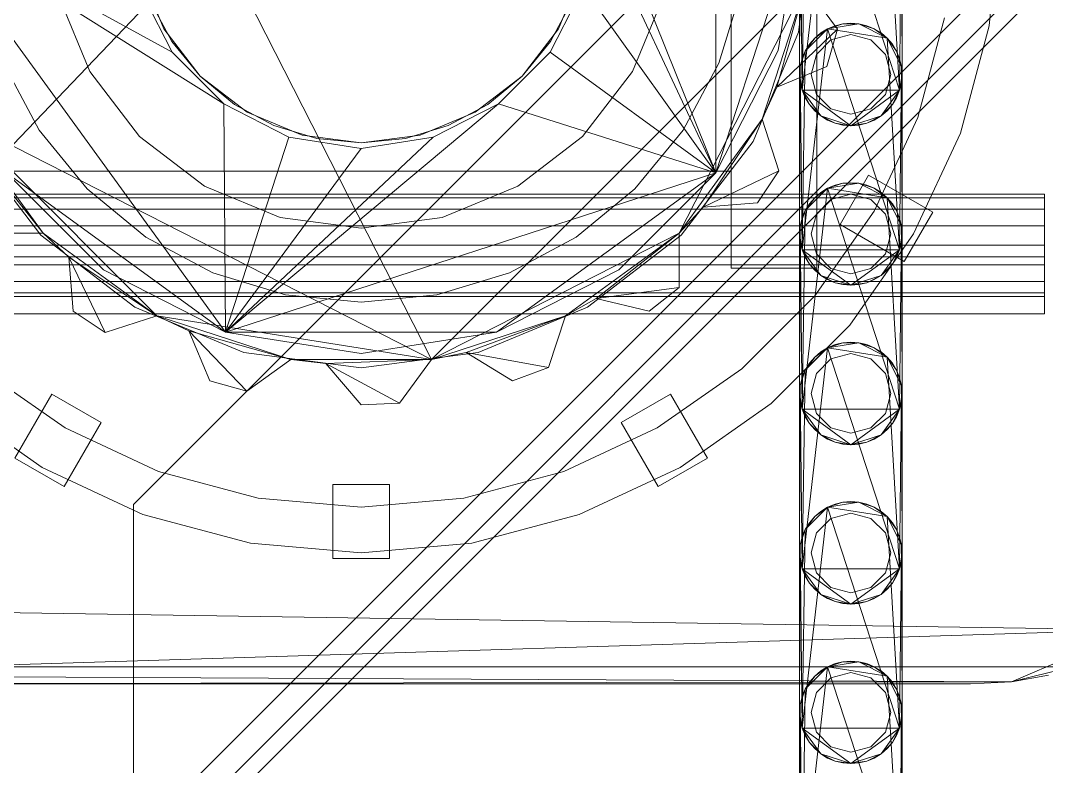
# Model space of a CAD drawing. Header units: millimetres. Extents: x -1970 to 59977, y -50268 to 6837.
# Drawn here: x 58329.4 to 58509.6, y 2617 to 2748 of the extents above; entities that cross this region are included whole.
import ezdxf

# ---------------------------------------------------------------- set-up
doc = ezdxf.new("R2010")
doc.units = ezdxf.units.MM
doc.layers.add('lateral_secador', color=7, linetype='Continuous', lineweight=0)

msp = doc.modelspace()

# ---------------------------------------------------------------- linework, layer by layer
at = {"layer": 'lateral_secador'}
for p, q in [((58349.253, 2663), (58589.253, 2903)), ((58250.333, 2645.18), (58496.253, 2901.5)), ((58589.253, 2844), (58349.253, 2604)), ((58589.253, 2838), (58349.253, 2598)), ((58589.253, 2834), (58349.253, 2594)), ((58401.61, 2688.473), (58333.392, 2822.361)), ((58451.548, 2811.76), (58451.548, 2721.24)), ((58454.253, 2790.5), (58454.253, 2704.5)), ((58469.253, 2704.5), (58469.253, 2790.5)), ((58428.247, 2779.17), (58451.548, 2721.24)), ((58466.694, 2735.719), (58471.167, 2774.519)), ((58471.167, 2774.519), (58483.812, 2735.719)), ((58481.616, 2772.864), (58483.812, 2735.719)), ((58466.694, 2735.719), (58467.233, 2770.586)), ((58466.253, 2738.5), (58466.364, 2767.908)), ((58466.694, 2735.719), (58466.364, 2767.908)), ((58484.142, 2767.908), (58483.812, 2735.719)), ((58484.142, 2767.908), (58484.253, 2738.5)), ((58312.253, 2766.5), (58356.083, 2742.401)), ((58365.458, 2693.269), (58312.253, 2766.5)), ((58312.253, 2766.5), (58365.153, 2733.33)), ((58451.548, 2721.24), (58430.253, 2766.5)), ((58466.253, 2766.5), (58451.548, 2721.24)), ((58462.483, 2742.706), (58466.253, 2766.5)), ((58466.044, 2745.924), (58468.753, 2766.5)), ((58466.253, 2766.5), (58466.253, 2738.5)), ((58484.253, 2738.5), (58484.253, 2766.5)), ((58499.551, 2747.051), (58501.253, 2766.5)), ((58350.616, 2756.147), (58354.612, 2746.5)), ((58423.894, 2746.5), (58427.89, 2756.147)), ((58356.083, 2742.401), (58350.259, 2753.83)), ((58467.28, 2754.142), (58401.61, 2688.473)), ((58428.247, 2753.83), (58422.423, 2742.401)), ((58451.548, 2721.24), (58428.247, 2753.83)), ((58467.28, 2754.142), (58445.114, 2710.639)), ((58452.077, 2740.478), (58455.946, 2753.234)), ((58467.28, 2754.142), (58459.642, 2730.635)), ((58467.28, 2754.142), (58462.239, 2736.268)), ((58472.876, 2746.424), (58467.28, 2754.142)), ((58336.127, 2752.265), (58341.622, 2739)), ((58352.298, 2751.193), (58355.994, 2744.277)), ((58422.512, 2744.277), (58426.208, 2751.193)), ((58436.884, 2739), (58442.379, 2752.265)), ((58471.167, 2746.519), (58473.845, 2747.389)), ((58471.167, 2746.519), (58476.661, 2747.389)), ((58473.845, 2747.389), (58472.472, 2747.06)), ((58475.253, 2747.5), (58473.845, 2747.389)), ((58473.845, 2747.389), (58476.661, 2747.389)), ((58476.661, 2747.389), (58475.253, 2747.5)), ((58476.661, 2747.389), (58479.339, 2746.519)), ((58478.034, 2747.06), (58476.661, 2747.389)), ((58476.661, 2747.389), (58481.616, 2744.864)), ((58486.981, 2730.93), (58491.673, 2748.441)), ((58354.612, 2746.5), (58360.969, 2738.216)), ((58417.537, 2738.216), (58423.894, 2746.5)), ((58458.102, 2726.75), (58466.044, 2745.924)), ((58472.876, 2746.424), (58462.239, 2736.268)), ((58466.694, 2707.719), (58471.167, 2746.519)), ((58467.233, 2742.586), (58471.167, 2746.519)), ((58468.89, 2744.864), (58471.167, 2746.519)), ((58469.962, 2745.781), (58468.89, 2744.864)), ((58471.167, 2746.519), (58469.962, 2745.781)), ((58471.044, 2739.925), (58472.876, 2746.424)), ((58472.472, 2747.06), (58471.167, 2746.519)), ((58471.167, 2746.519), (58481.616, 2744.864)), ((58471.167, 2746.519), (58483.812, 2707.719)), ((58475.253, 2745.5), (58471.753, 2744.562)), ((58478.753, 2744.562), (58475.253, 2745.5)), ((58479.339, 2746.519), (58478.034, 2747.06)), ((58479.339, 2746.519), (58481.616, 2744.864)), ((58480.544, 2745.781), (58479.339, 2746.519)), ((58481.616, 2744.864), (58480.544, 2745.781)), ((58494.499, 2728.194), (58499.551, 2747.051)), ((58355.994, 2744.277), (58360.969, 2738.216)), ((58417.537, 2738.216), (58422.512, 2744.277)), ((58467.233, 2742.586), (58468.89, 2744.864)), ((58467.972, 2743.79), (58467.233, 2742.586)), ((58468.89, 2744.864), (58467.972, 2743.79)), ((58471.753, 2744.562), (58469.191, 2742)), ((58481.315, 2742), (58478.753, 2744.562)), ((58481.616, 2744.864), (58483.272, 2742.586)), ((58482.534, 2743.79), (58481.616, 2744.864)), ((58481.616, 2744.864), (58484.142, 2739.908)), ((58481.616, 2744.864), (58483.812, 2707.719)), ((58483.272, 2742.586), (58482.534, 2743.79)), ((58365.153, 2733.33), (58356.083, 2742.401)), ((58422.423, 2742.401), (58413.353, 2733.33)), ((58451.548, 2721.24), (58422.423, 2742.401)), ((58451.548, 2721.24), (58462.483, 2742.706)), ((58466.364, 2739.908), (58467.233, 2742.586)), ((58467.233, 2742.586), (58466.694, 2741.281)), ((58466.694, 2707.719), (58467.233, 2742.586)), ((58469.191, 2742), (58468.253, 2738.5)), ((58482.253, 2738.5), (58481.315, 2742)), ((58483.272, 2742.586), (58484.142, 2739.908)), ((58483.812, 2741.281), (58483.272, 2742.586)), ((58326.429, 2740.478), (58332.713, 2728.721)), ((58445.793, 2728.721), (58452.077, 2740.478)), ((58466.694, 2741.281), (58466.364, 2739.908)), ((58484.142, 2739.908), (58483.812, 2741.281)), ((58341.622, 2739), (58350.362, 2727.609)), ((58428.144, 2727.609), (58436.884, 2739)), ((58462.239, 2736.268), (58471.044, 2739.925)), ((58466.253, 2710.5), (58466.364, 2739.908)), ((58466.364, 2739.908), (58466.253, 2738.5)), ((58466.253, 2738.5), (58466.253, 2710.5)), ((58466.694, 2735.719), (58466.253, 2738.5)), ((58466.253, 2738.5), (58466.364, 2737.092)), ((58466.694, 2707.719), (58466.364, 2739.908)), ((58468.253, 2738.5), (58469.191, 2735)), ((58481.315, 2735), (58482.253, 2738.5)), ((58484.142, 2739.908), (58483.812, 2707.719)), ((58484.253, 2738.5), (58483.812, 2735.719)), ((58484.142, 2739.908), (58484.253, 2710.5)), ((58484.253, 2738.5), (58484.142, 2739.908)), ((58484.142, 2737.092), (58484.253, 2738.5)), ((58484.253, 2710.5), (58484.253, 2738.5)), ((58360.969, 2738.216), (58367.03, 2733.241)), ((58360.969, 2738.216), (58369.253, 2731.859)), ((58409.253, 2731.859), (58417.537, 2738.216)), ((58411.476, 2733.241), (58417.537, 2738.216)), ((58466.364, 2737.092), (58466.694, 2735.719)), ((58483.812, 2735.719), (58484.142, 2737.092)), ((58459.642, 2730.635), (58462.239, 2736.268)), ((58467.972, 2733.21), (58466.694, 2735.719)), ((58466.694, 2735.719), (58467.233, 2734.414)), ((58469.962, 2731.219), (58466.694, 2735.719)), ((58475.253, 2729.5), (58466.694, 2735.719)), ((58483.812, 2735.719), (58466.694, 2735.719)), ((58469.191, 2735), (58471.753, 2732.438)), ((58483.812, 2735.719), (58475.253, 2729.5)), ((58478.753, 2732.438), (58481.315, 2735)), ((58483.812, 2735.719), (58480.544, 2731.219)), ((58483.812, 2735.719), (58482.534, 2733.21)), ((58483.272, 2734.414), (58483.812, 2735.719)), ((58365.458, 2693.269), (58365.153, 2733.33)), ((58376.583, 2727.507), (58365.153, 2733.33)), ((58365.458, 2693.269), (58413.353, 2733.33)), ((58367.03, 2733.241), (58373.946, 2729.545)), ((58413.353, 2733.33), (58401.923, 2727.507)), ((58404.56, 2729.545), (58411.476, 2733.241)), ((58451.548, 2721.24), (58413.353, 2733.33)), ((58467.233, 2734.414), (58467.972, 2733.21)), ((58469.962, 2731.219), (58467.972, 2733.21)), ((58467.972, 2733.21), (58468.89, 2732.136)), ((58482.534, 2733.21), (58480.544, 2731.219)), ((58481.616, 2732.136), (58482.534, 2733.21)), ((58482.534, 2733.21), (58483.272, 2734.414)), ((58369.253, 2731.859), (58378.9, 2727.863)), ((58399.606, 2727.863), (58409.253, 2731.859)), ((58468.89, 2732.136), (58469.962, 2731.219)), ((58472.472, 2729.94), (58469.962, 2731.219)), ((58469.962, 2731.219), (58471.167, 2730.481)), ((58475.253, 2729.5), (58469.962, 2731.219)), ((58471.753, 2732.438), (58475.253, 2731.5)), ((58475.253, 2731.5), (58478.753, 2732.438)), ((58480.544, 2731.219), (58475.253, 2729.5)), ((58480.544, 2731.219), (58478.034, 2729.94)), ((58479.339, 2730.481), (58480.544, 2731.219)), ((58480.544, 2731.219), (58481.616, 2732.136)), ((58333.392, 2710.639), (58318.864, 2730.635)), ((58353.388, 2696.111), (58318.864, 2730.635)), ((58401.61, 2688.473), (58318.864, 2730.635)), ((58373.946, 2729.545), (58381.449, 2727.269)), ((58397.057, 2727.269), (58404.56, 2729.545)), ((58459.642, 2730.635), (58445.114, 2710.639)), ((58459.642, 2730.635), (58449.325, 2715.194)), ((58462.579, 2721.565), (58459.642, 2730.635)), ((58471.167, 2730.481), (58472.472, 2729.94)), ((58475.253, 2729.5), (58472.472, 2729.94)), ((58472.472, 2729.94), (58473.845, 2729.611)), ((58473.845, 2729.611), (58475.253, 2729.5)), ((58478.034, 2729.94), (58475.253, 2729.5)), ((58475.253, 2729.5), (58476.661, 2729.611)), ((58476.661, 2729.611), (58478.034, 2729.94)), ((58478.034, 2729.94), (58479.339, 2730.481)), ((58479.32, 2714.5), (58486.981, 2730.93)), ((58332.713, 2728.721), (58341.17, 2718.417)), ((58350.362, 2727.609), (58361.753, 2718.869)), ((58365.458, 2693.269), (58376.583, 2727.507)), ((58365.458, 2693.269), (58401.923, 2727.507)), ((58389.253, 2725.5), (58376.583, 2727.507)), ((58378.9, 2727.863), (58389.253, 2726.5)), ((58389.253, 2726.5), (58399.606, 2727.863)), ((58401.923, 2727.507), (58389.253, 2725.5)), ((58416.753, 2718.869), (58428.144, 2727.609)), ((58437.336, 2718.417), (58445.793, 2728.721)), ((58486.248, 2710.5), (58494.499, 2728.194)), ((58320.404, 2726.75), (58333.038, 2710.285)), ((58381.449, 2727.269), (58389.253, 2726.5)), ((58389.253, 2726.5), (58397.057, 2727.269)), ((58445.468, 2710.285), (58458.102, 2726.75)), ((58333.392, 2710.639), (58321.894, 2725.223)), ((58365.458, 2693.269), (58389.253, 2725.5)), ((58324.253, 2721.5), (58454.253, 2721.5)), ((58365.458, 2693.269), (58326.958, 2721.24)), ((58326.958, 2721.24), (58343.993, 2704.206)), ((58451.548, 2721.24), (58365.458, 2693.269)), ((58451.548, 2721.24), (58413.048, 2693.269)), ((58434.513, 2704.206), (58451.548, 2721.24)), ((58462.579, 2721.565), (58449.325, 2715.194)), ((58454.253, 2706.5), (58454.253, 2721.5)), ((58458.829, 2715.95), (58462.579, 2721.565)), ((58478.356, 2720.83), (58473.356, 2712.17)), ((58478.356, 2720.83), (58489.614, 2714.33)), ((58361.753, 2718.869), (58375.018, 2713.374)), ((58403.488, 2713.374), (58416.753, 2718.869)), ((58466.694, 2679.719), (58471.167, 2718.519)), ((58467.233, 2714.586), (58471.167, 2718.519)), ((58468.89, 2716.864), (58471.167, 2718.519)), ((58471.167, 2718.519), (58469.962, 2717.781)), ((58471.167, 2718.519), (58473.845, 2719.389)), ((58471.167, 2718.519), (58476.661, 2719.389)), ((58472.472, 2719.06), (58471.167, 2718.519)), ((58471.167, 2718.519), (58481.616, 2716.864)), ((58471.167, 2718.519), (58483.812, 2679.719)), ((58473.845, 2719.389), (58472.472, 2719.06)), ((58475.253, 2719.5), (58473.845, 2719.389)), ((58473.845, 2719.389), (58476.661, 2719.389)), ((58476.661, 2719.389), (58475.253, 2719.5)), ((58476.661, 2719.389), (58479.339, 2718.519)), ((58478.034, 2719.06), (58476.661, 2719.389)), ((58476.661, 2719.389), (58481.616, 2716.864)), ((58479.339, 2718.519), (58478.034, 2719.06)), ((58479.339, 2718.519), (58481.616, 2716.864)), ((58480.544, 2717.781), (58479.339, 2718.519)), ((58259.253, 2717.5), (58509.253, 2717.5)), ((58259.253, 2716.815), (58509.253, 2716.815)), ((58341.17, 2718.417), (58351.474, 2709.96)), ((58427.032, 2709.96), (58437.336, 2718.417)), ((58467.233, 2714.586), (58468.89, 2716.864)), ((58468.89, 2716.864), (58467.972, 2715.79)), ((58469.962, 2717.781), (58468.89, 2716.864)), ((58475.253, 2717.5), (58471.753, 2716.562)), ((58478.753, 2716.562), (58475.253, 2717.5)), ((58481.616, 2716.864), (58480.544, 2717.781)), ((58481.616, 2716.864), (58483.272, 2714.586)), ((58482.534, 2715.79), (58481.616, 2716.864)), ((58481.616, 2716.864), (58484.142, 2711.908)), ((58481.616, 2716.864), (58483.812, 2679.719)), ((58509.253, 2716.815), (58509.253, 2717.5)), ((58509.253, 2714.864), (58509.253, 2716.815)), ((58445.114, 2710.639), (58449.325, 2715.194)), ((58449.325, 2715.194), (58458.829, 2715.95)), ((58467.972, 2715.79), (58467.233, 2714.586)), ((58471.753, 2716.562), (58469.191, 2714)), ((58481.315, 2714), (58478.753, 2716.562)), ((58483.272, 2714.586), (58482.534, 2715.79)), ((58259.253, 2714.864), (58509.253, 2714.864)), ((58375.018, 2713.374), (58389.253, 2711.5)), ((58389.253, 2711.5), (58403.488, 2713.374)), ((58466.364, 2711.908), (58467.233, 2714.586)), ((58466.694, 2713.281), (58466.364, 2711.908)), ((58467.233, 2714.586), (58466.694, 2713.281)), ((58466.694, 2679.719), (58467.233, 2714.586)), ((58469.191, 2714), (58468.253, 2710.5)), ((58468.922, 2699.65), (58479.32, 2714.5)), ((58482.253, 2710.5), (58481.315, 2714)), ((58483.272, 2714.586), (58484.142, 2711.908)), ((58483.812, 2713.281), (58483.272, 2714.586)), ((58484.142, 2711.908), (58483.812, 2713.281)), ((58484.614, 2705.67), (58489.614, 2714.33)), ((58509.253, 2711.944), (58509.253, 2714.864)), ((58259.253, 2711.944), (58509.253, 2711.944)), ((58466.253, 2682.5), (58466.364, 2711.908)), ((58466.364, 2711.908), (58466.253, 2710.5)), ((58466.694, 2679.719), (58466.364, 2711.908)), ((58473.356, 2712.17), (58484.614, 2705.67)), ((58484.142, 2711.908), (58483.812, 2679.719)), ((58484.142, 2711.908), (58484.253, 2682.5)), ((58484.253, 2710.5), (58484.142, 2711.908)), ((58509.253, 2708.5), (58509.253, 2711.944)), ((58323.858, 2710.647), (58333.392, 2710.639)), ((58333.038, 2710.285), (58349.503, 2697.651)), ((58353.388, 2696.111), (58333.392, 2710.639)), ((58333.392, 2710.639), (58337.946, 2706.428)), ((58351.474, 2709.96), (58363.23, 2703.676)), ((58445.114, 2710.639), (58401.61, 2688.473)), ((58415.275, 2703.676), (58427.032, 2709.96)), ((58445.114, 2710.639), (58425.118, 2696.111)), ((58429.003, 2697.651), (58445.468, 2710.285)), ((58445.114, 2710.639), (58430.53, 2699.141)), ((58445.105, 2701.105), (58445.114, 2710.639)), ((58466.253, 2710.5), (58466.253, 2682.5)), ((58466.694, 2707.719), (58466.253, 2710.5)), ((58466.253, 2710.5), (58466.364, 2709.092)), ((58468.253, 2710.5), (58469.191, 2707)), ((58475.05, 2694.508), (58486.248, 2710.5)), ((58481.315, 2707), (58482.253, 2710.5)), ((58484.253, 2710.5), (58483.812, 2707.719)), ((58484.142, 2709.092), (58484.253, 2710.5)), ((58484.253, 2682.5), (58484.253, 2710.5)), ((58509.253, 2708.5), (58259.253, 2708.5)), ((58466.364, 2709.092), (58466.694, 2707.719)), ((58467.972, 2705.21), (58466.694, 2707.719)), ((58466.694, 2707.719), (58467.233, 2706.414)), ((58469.962, 2703.219), (58466.694, 2707.719)), ((58475.253, 2701.5), (58466.694, 2707.719)), ((58483.812, 2707.719), (58466.694, 2707.719)), ((58483.812, 2707.719), (58475.253, 2701.5)), ((58483.812, 2707.719), (58480.544, 2703.219)), ((58483.812, 2707.719), (58482.534, 2705.21)), ((58483.272, 2706.414), (58483.812, 2707.719)), ((58483.812, 2707.719), (58484.142, 2709.092)), ((58509.253, 2708.5), (58509.253, 2705.056)), ((58279.253, 2706.5), (58509.253, 2706.5)), ((58324.253, 2706.5), (58454.253, 2706.5)), ((58344.317, 2693.173), (58337.946, 2706.428)), ((58337.946, 2706.428), (58338.704, 2696.925)), ((58353.388, 2696.111), (58337.946, 2706.428)), ((58467.233, 2706.414), (58467.972, 2705.21)), ((58469.191, 2707), (58471.753, 2704.438)), ((58478.753, 2704.438), (58481.315, 2707)), ((58482.534, 2705.21), (58483.272, 2706.414)), ((58509.253, 2696.5), (58509.253, 2706.5)), ((58259.253, 2705.056), (58509.253, 2705.056)), ((58343.993, 2704.206), (58365.458, 2693.269)), ((58413.048, 2693.269), (58434.513, 2704.206)), ((58454.253, 2704.5), (58469.253, 2704.5)), ((58469.962, 2703.219), (58467.972, 2705.21)), ((58467.972, 2705.21), (58468.89, 2704.136)), ((58468.89, 2704.136), (58469.962, 2703.219)), ((58471.753, 2704.438), (58475.253, 2703.5)), ((58475.253, 2703.5), (58478.753, 2704.438)), ((58482.534, 2705.21), (58480.544, 2703.219)), ((58480.544, 2703.219), (58481.616, 2704.136)), ((58481.616, 2704.136), (58482.534, 2705.21)), ((58509.253, 2705.056), (58509.253, 2702.136)), ((58363.23, 2703.676), (58375.987, 2699.807)), ((58402.519, 2699.807), (58415.275, 2703.676)), ((58472.472, 2701.94), (58469.962, 2703.219)), ((58469.962, 2703.219), (58471.167, 2702.481)), ((58475.253, 2701.5), (58469.962, 2703.219)), ((58471.167, 2702.481), (58472.472, 2701.94)), ((58480.544, 2703.219), (58475.253, 2701.5)), ((58480.544, 2703.219), (58478.034, 2701.94)), ((58478.034, 2701.94), (58479.339, 2702.481)), ((58479.339, 2702.481), (58480.544, 2703.219)), ((58259.253, 2702.136), (58509.253, 2702.136)), ((58445.105, 2701.105), (58430.53, 2699.141)), ((58439.802, 2696.925), (58445.105, 2701.105)), ((58475.253, 2701.5), (58472.472, 2701.94)), ((58472.472, 2701.94), (58473.845, 2701.611)), ((58473.845, 2701.611), (58475.253, 2701.5)), ((58478.034, 2701.94), (58475.253, 2701.5)), ((58475.253, 2701.5), (58476.661, 2701.611)), ((58476.661, 2701.611), (58478.034, 2701.94)), ((58509.253, 2702.136), (58509.253, 2700.185)), ((58259.253, 2700.185), (58509.253, 2700.185)), ((58259.253, 2699.5), (58509.253, 2699.5)), ((58375.987, 2699.807), (58389.253, 2698.5)), ((58389.253, 2698.5), (58402.519, 2699.807)), ((58425.118, 2696.111), (58430.53, 2699.141)), ((58430.53, 2699.141), (58439.802, 2696.925)), ((58456.103, 2686.831), (58468.922, 2699.65)), ((58509.253, 2700.185), (58509.253, 2699.5)), ((58338.704, 2696.925), (58344.317, 2693.173)), ((58349.503, 2697.651), (58368.677, 2689.709)), ((58409.829, 2689.709), (58429.003, 2697.651)), ((58279.253, 2696.5), (58509.253, 2696.5)), ((58344.317, 2693.173), (58353.388, 2696.111)), ((58376.896, 2688.473), (58353.388, 2696.111)), ((58353.388, 2696.111), (58359.021, 2693.513)), ((58401.61, 2688.473), (58353.388, 2696.111)), ((58425.118, 2696.111), (58401.61, 2688.473)), ((58425.118, 2696.111), (58407.694, 2689.683)), ((58422.163, 2687.046), (58425.118, 2696.111)), ((58369.177, 2682.876), (58359.021, 2693.513)), ((58359.021, 2693.513), (58362.677, 2684.709)), ((58376.896, 2688.473), (58359.021, 2693.513)), ((58413.048, 2693.269), (58365.458, 2693.269)), ((58365.458, 2693.269), (58389.253, 2689.5)), ((58389.253, 2689.5), (58413.048, 2693.269)), ((58461.245, 2680.703), (58475.05, 2694.508)), ((58475.253, 2691.5), (58473.845, 2691.389)), ((58476.661, 2691.389), (58475.253, 2691.5)), ((58368.677, 2689.709), (58389.253, 2687)), ((58389.253, 2687), (58409.829, 2689.709)), ((58401.61, 2688.473), (58407.694, 2689.683)), ((58422.163, 2687.046), (58407.694, 2689.683)), ((58407.694, 2689.683), (58415.829, 2684.709)), ((58466.694, 2651.719), (58471.167, 2690.519)), ((58467.233, 2686.586), (58471.167, 2690.519)), ((58468.89, 2688.864), (58471.167, 2690.519)), ((58469.962, 2689.781), (58468.89, 2688.864)), ((58471.167, 2690.519), (58469.962, 2689.781)), ((58471.167, 2690.519), (58473.845, 2691.389)), ((58471.167, 2690.519), (58476.661, 2691.389)), ((58472.472, 2691.06), (58471.167, 2690.519)), ((58471.167, 2690.519), (58481.616, 2688.864)), ((58471.167, 2690.519), (58483.812, 2651.719)), ((58473.845, 2691.389), (58472.472, 2691.06)), ((58473.845, 2691.389), (58476.661, 2691.389)), ((58476.661, 2691.389), (58479.339, 2690.519)), ((58478.034, 2691.06), (58476.661, 2691.389)), ((58476.661, 2691.389), (58481.616, 2688.864)), ((58479.339, 2690.519), (58478.034, 2691.06)), ((58479.339, 2690.519), (58481.616, 2688.864)), ((58480.544, 2689.781), (58479.339, 2690.519)), ((58481.616, 2688.864), (58480.544, 2689.781)), ((58369.177, 2682.876), (58376.896, 2688.473)), ((58401.61, 2688.473), (58376.896, 2688.473)), ((58376.896, 2688.473), (58383.054, 2687.744)), ((58401.61, 2688.473), (58383.054, 2687.744)), ((58396.001, 2680.765), (58401.61, 2688.473)), ((58467.233, 2686.586), (58468.89, 2688.864)), ((58468.89, 2688.864), (58467.972, 2687.79)), ((58471.753, 2688.562), (58469.191, 2686)), ((58475.253, 2689.5), (58471.753, 2688.562)), ((58478.753, 2688.562), (58475.253, 2689.5)), ((58481.315, 2686), (58478.753, 2688.562)), ((58481.616, 2688.864), (58483.272, 2686.586)), ((58482.534, 2687.79), (58481.616, 2688.864)), ((58481.616, 2688.864), (58484.142, 2683.908)), ((58481.616, 2688.864), (58483.812, 2651.719)), ((58322.403, 2686.831), (58337.253, 2676.433)), ((58396.001, 2680.765), (58383.054, 2687.744)), ((58383.054, 2687.744), (58389.253, 2680.5)), ((58415.829, 2684.709), (58422.163, 2687.046)), ((58441.253, 2676.433), (58456.103, 2686.831)), ((58466.364, 2683.908), (58467.233, 2686.586)), ((58467.233, 2686.586), (58466.694, 2685.281)), ((58466.694, 2651.719), (58467.233, 2686.586)), ((58467.972, 2687.79), (58467.233, 2686.586)), ((58483.272, 2686.586), (58482.534, 2687.79)), ((58483.272, 2686.586), (58484.142, 2683.908)), ((58483.812, 2685.281), (58483.272, 2686.586)), ((58362.677, 2684.709), (58369.177, 2682.876)), ((58466.694, 2685.281), (58466.364, 2683.908)), ((58469.191, 2686), (58468.253, 2682.5)), ((58482.253, 2682.5), (58481.315, 2686)), ((58484.142, 2683.908), (58483.812, 2685.281)), ((58466.253, 2654.5), (58466.364, 2683.908)), ((58466.364, 2683.908), (58466.253, 2682.5)), ((58466.253, 2682.5), (58466.253, 2654.5)), ((58466.694, 2679.719), (58466.253, 2682.5)), ((58466.253, 2682.5), (58466.364, 2681.092)), ((58466.694, 2651.719), (58466.364, 2683.908)), ((58468.253, 2682.5), (58469.191, 2679)), ((58481.315, 2679), (58482.253, 2682.5)), ((58484.142, 2683.908), (58483.812, 2651.719)), ((58484.253, 2682.5), (58483.812, 2679.719)), ((58484.142, 2683.908), (58484.253, 2654.5)), ((58484.253, 2682.5), (58484.142, 2683.908)), ((58484.142, 2681.092), (58484.253, 2682.5)), ((58484.253, 2654.5), (58484.253, 2682.5)), ((58317.261, 2680.703), (58333.253, 2669.505)), ((58334.923, 2682.397), (58328.423, 2671.139)), ((58343.583, 2677.397), (58334.923, 2682.397)), ((58389.253, 2680.5), (58396.001, 2680.765)), ((58443.583, 2682.397), (58434.923, 2677.397)), ((58443.583, 2682.397), (58450.083, 2671.139)), ((58445.253, 2669.505), (58461.245, 2680.703)), ((58466.364, 2681.092), (58466.694, 2679.719)), ((58483.812, 2679.719), (58484.142, 2681.092)), ((58467.972, 2677.21), (58466.694, 2679.719)), ((58466.694, 2679.719), (58467.233, 2678.414)), ((58469.962, 2675.219), (58466.694, 2679.719)), ((58475.253, 2673.5), (58466.694, 2679.719)), ((58483.812, 2679.719), (58466.694, 2679.719)), ((58469.191, 2679), (58471.753, 2676.438)), ((58483.812, 2679.719), (58475.253, 2673.5)), ((58478.753, 2676.438), (58481.315, 2679)), ((58483.812, 2679.719), (58480.544, 2675.219)), ((58483.812, 2679.719), (58482.534, 2677.21)), ((58483.272, 2678.414), (58483.812, 2679.719)), ((58343.583, 2677.397), (58337.083, 2666.139)), ((58434.923, 2677.397), (58441.423, 2666.139)), ((58467.233, 2678.414), (58467.972, 2677.21)), ((58469.962, 2675.219), (58467.972, 2677.21)), ((58467.972, 2677.21), (58468.89, 2676.136)), ((58482.534, 2677.21), (58480.544, 2675.219)), ((58481.616, 2676.136), (58482.534, 2677.21)), ((58482.534, 2677.21), (58483.272, 2678.414)), ((58337.253, 2676.433), (58353.683, 2668.772)), ((58424.823, 2668.772), (58441.253, 2676.433)), ((58468.89, 2676.136), (58469.962, 2675.219)), ((58471.753, 2676.438), (58475.253, 2675.5)), ((58475.253, 2675.5), (58478.753, 2676.438)), ((58480.544, 2675.219), (58481.616, 2676.136)), ((58472.472, 2673.94), (58469.962, 2675.219)), ((58469.962, 2675.219), (58471.167, 2674.481)), ((58475.253, 2673.5), (58469.962, 2675.219)), ((58471.167, 2674.481), (58472.472, 2673.94)), ((58475.253, 2673.5), (58472.472, 2673.94)), ((58472.472, 2673.94), (58473.845, 2673.611)), ((58473.845, 2673.611), (58475.253, 2673.5)), ((58480.544, 2675.219), (58475.253, 2673.5)), ((58478.034, 2673.94), (58475.253, 2673.5)), ((58475.253, 2673.5), (58476.661, 2673.611)), ((58476.661, 2673.611), (58478.034, 2673.94)), ((58480.544, 2675.219), (58478.034, 2673.94)), ((58478.034, 2673.94), (58479.339, 2674.481)), ((58479.339, 2674.481), (58480.544, 2675.219)), ((58328.423, 2671.139), (58337.083, 2666.139)), ((58441.423, 2666.139), (58450.083, 2671.139)), ((58333.253, 2669.505), (58350.947, 2661.254)), ((58353.683, 2668.772), (58371.194, 2664.08)), ((58407.312, 2664.08), (58424.823, 2668.772)), ((58427.559, 2661.254), (58445.253, 2669.505)), ((58384.253, 2666.5), (58384.253, 2653.5)), ((58394.253, 2666.5), (58384.253, 2666.5)), ((58394.253, 2666.5), (58394.253, 2653.5)), ((58349.253, 2594), (58349.253, 2663)), ((58371.194, 2664.08), (58389.253, 2662.5)), ((58389.253, 2662.5), (58407.312, 2664.08)), ((58471.167, 2662.519), (58473.845, 2663.389)), ((58471.167, 2662.519), (58476.661, 2663.389)), ((58472.472, 2663.06), (58471.167, 2662.519)), ((58473.845, 2663.389), (58472.472, 2663.06)), ((58475.253, 2663.5), (58473.845, 2663.389)), ((58473.845, 2663.389), (58476.661, 2663.389)), ((58476.661, 2663.389), (58475.253, 2663.5)), ((58476.661, 2663.389), (58479.339, 2662.519)), ((58478.034, 2663.06), (58476.661, 2663.389)), ((58476.661, 2663.389), (58481.616, 2660.864)), ((58479.339, 2662.519), (58478.034, 2663.06)), ((58350.947, 2661.254), (58369.804, 2656.202)), ((58408.702, 2656.202), (58427.559, 2661.254)), ((58466.694, 2623.719), (58471.167, 2662.519)), ((58467.233, 2658.586), (58471.167, 2662.519)), ((58467.233, 2658.586), (58468.89, 2660.864)), ((58468.89, 2660.864), (58467.972, 2659.79)), ((58468.89, 2660.864), (58471.167, 2662.519)), ((58469.962, 2661.781), (58468.89, 2660.864)), ((58471.167, 2662.519), (58469.962, 2661.781)), ((58471.167, 2662.519), (58481.616, 2660.864)), ((58471.167, 2662.519), (58483.812, 2623.719)), ((58475.253, 2661.5), (58471.753, 2660.562)), ((58478.753, 2660.562), (58475.253, 2661.5)), ((58479.339, 2662.519), (58481.616, 2660.864)), ((58480.544, 2661.781), (58479.339, 2662.519)), ((58481.616, 2660.864), (58480.544, 2661.781)), ((58481.616, 2660.864), (58483.272, 2658.586)), ((58482.534, 2659.79), (58481.616, 2660.864)), ((58481.616, 2660.864), (58484.142, 2655.908)), ((58481.616, 2660.864), (58483.812, 2623.719)), ((58467.972, 2659.79), (58467.233, 2658.586)), ((58471.753, 2660.562), (58469.191, 2658)), ((58481.315, 2658), (58478.753, 2660.562)), ((58483.272, 2658.586), (58482.534, 2659.79)), ((58466.364, 2655.908), (58467.233, 2658.586)), ((58466.694, 2657.281), (58466.364, 2655.908)), ((58467.233, 2658.586), (58466.694, 2657.281)), ((58466.694, 2623.719), (58467.233, 2658.586)), ((58469.191, 2658), (58468.253, 2654.5)), ((58482.253, 2654.5), (58481.315, 2658)), ((58483.272, 2658.586), (58484.142, 2655.908)), ((58483.812, 2657.281), (58483.272, 2658.586)), ((58484.142, 2655.908), (58483.812, 2657.281)), ((58369.804, 2656.202), (58389.253, 2654.5)), ((58389.253, 2654.5), (58408.702, 2656.202)), ((58466.253, 2626.5), (58466.364, 2655.908)), ((58466.364, 2655.908), (58466.253, 2654.5)), ((58466.694, 2623.719), (58466.364, 2655.908)), ((58484.142, 2655.908), (58483.812, 2623.719)), ((58484.142, 2655.908), (58484.253, 2626.5)), ((58484.253, 2654.5), (58484.142, 2655.908)), ((58466.253, 2654.5), (58466.253, 2626.5)), ((58466.694, 2651.719), (58466.253, 2654.5)), ((58466.253, 2654.5), (58466.364, 2653.092)), ((58468.253, 2654.5), (58469.191, 2651)), ((58481.315, 2651), (58482.253, 2654.5)), ((58484.253, 2654.5), (58483.812, 2651.719)), ((58484.142, 2653.092), (58484.253, 2654.5)), ((58484.253, 2626.5), (58484.253, 2654.5)), ((58384.253, 2653.5), (58394.253, 2653.5)), ((58466.364, 2653.092), (58466.694, 2651.719)), ((58483.812, 2651.719), (58484.142, 2653.092)), ((58467.972, 2649.21), (58466.694, 2651.719)), ((58466.694, 2651.719), (58467.233, 2650.414)), ((58469.962, 2647.219), (58466.694, 2651.719)), ((58475.253, 2645.5), (58466.694, 2651.719)), ((58483.812, 2651.719), (58466.694, 2651.719)), ((58467.233, 2650.414), (58467.972, 2649.21)), ((58469.191, 2651), (58471.753, 2648.438)), ((58483.812, 2651.719), (58475.253, 2645.5)), ((58478.753, 2648.438), (58481.315, 2651)), ((58483.812, 2651.719), (58480.544, 2647.219)), ((58483.812, 2651.719), (58482.534, 2649.21)), ((58482.534, 2649.21), (58483.272, 2650.414)), ((58483.272, 2650.414), (58483.812, 2651.719)), ((58469.962, 2647.219), (58467.972, 2649.21)), ((58467.972, 2649.21), (58468.89, 2648.136)), ((58471.753, 2648.438), (58475.253, 2647.5)), ((58475.253, 2647.5), (58478.753, 2648.438)), ((58482.534, 2649.21), (58480.544, 2647.219)), ((58481.616, 2648.136), (58482.534, 2649.21)), ((58468.89, 2648.136), (58469.962, 2647.219)), ((58472.472, 2645.94), (58469.962, 2647.219)), ((58469.962, 2647.219), (58471.167, 2646.481)), ((58475.253, 2645.5), (58469.962, 2647.219)), ((58471.167, 2646.481), (58472.472, 2645.94)), ((58480.544, 2647.219), (58475.253, 2645.5)), ((58480.544, 2647.219), (58478.034, 2645.94)), ((58478.034, 2645.94), (58479.339, 2646.481)), ((58479.339, 2646.481), (58480.544, 2647.219)), ((58480.544, 2647.219), (58481.616, 2648.136)), ((58524.753, 2641), (58250.333, 2645.18)), ((58475.253, 2645.5), (58472.472, 2645.94)), ((58472.472, 2645.94), (58473.845, 2645.611)), ((58473.845, 2645.611), (58475.253, 2645.5)), ((58478.034, 2645.94), (58475.253, 2645.5)), ((58475.253, 2645.5), (58476.661, 2645.611)), ((58476.661, 2645.611), (58478.034, 2645.94)), ((58524.753, 2641), (58268.573, 2633.02)), ((58524.753, 2641), (58503.474, 2631.88)), ((58199.253, 2634.5), (58579.253, 2634.5)), ((58466.694, 2595.719), (58471.167, 2634.519)), ((58467.233, 2630.586), (58471.167, 2634.519)), ((58468.89, 2632.864), (58471.167, 2634.519)), ((58471.167, 2634.519), (58469.962, 2633.781)), ((58471.167, 2634.519), (58473.845, 2635.389)), ((58471.167, 2634.519), (58476.661, 2635.389)), ((58472.472, 2635.06), (58471.167, 2634.519)), ((58471.167, 2634.519), (58481.616, 2632.864)), ((58471.167, 2634.519), (58483.812, 2595.719)), ((58473.845, 2635.389), (58472.472, 2635.06)), ((58475.253, 2635.5), (58473.845, 2635.389)), ((58473.845, 2635.389), (58476.661, 2635.389)), ((58476.661, 2635.389), (58475.253, 2635.5)), ((58476.661, 2635.389), (58479.339, 2634.519)), ((58478.034, 2635.06), (58476.661, 2635.389)), ((58476.661, 2635.389), (58481.616, 2632.864)), ((58479.339, 2634.519), (58478.034, 2635.06)), ((58479.339, 2634.519), (58481.616, 2632.864)), ((58480.544, 2633.781), (58479.339, 2634.519)), ((58515.634, 2634.92), (58503.474, 2631.88)), ((58503.474, 2631.88), (58268.573, 2633.02)), ((58467.233, 2630.586), (58468.89, 2632.864)), ((58468.89, 2632.864), (58467.972, 2631.79)), ((58469.962, 2633.781), (58468.89, 2632.864)), ((58471.753, 2632.562), (58469.191, 2630)), ((58475.253, 2633.5), (58471.753, 2632.562)), ((58478.753, 2632.562), (58475.253, 2633.5)), ((58481.315, 2630), (58478.753, 2632.562)), ((58481.616, 2632.864), (58480.544, 2633.781)), ((58481.616, 2632.864), (58483.272, 2630.586)), ((58482.534, 2631.79), (58481.616, 2632.864)), ((58481.616, 2632.864), (58484.142, 2627.908)), ((58481.616, 2632.864), (58483.812, 2595.719)), ((58503.474, 2631.88), (58509.933, 2633.02)), ((58503.474, 2631.88), (58282.253, 2631.5)), ((58282.253, 2631.5), (58496.253, 2631.5)), ((58466.364, 2627.908), (58467.233, 2630.586)), ((58467.233, 2630.586), (58466.694, 2629.281)), ((58466.694, 2595.719), (58467.233, 2630.586)), ((58467.972, 2631.79), (58467.233, 2630.586)), ((58483.272, 2630.586), (58482.534, 2631.79)), ((58483.272, 2630.586), (58484.142, 2627.908)), ((58483.812, 2629.281), (58483.272, 2630.586)), ((58496.253, 2631.5), (58503.474, 2631.88)), ((58466.694, 2629.281), (58466.364, 2627.908)), ((58469.191, 2630), (58468.253, 2626.5)), ((58482.253, 2626.5), (58481.315, 2630)), ((58484.142, 2627.908), (58483.812, 2629.281)), ((58466.253, 2598.5), (58466.364, 2627.908)), ((58466.364, 2627.908), (58466.253, 2626.5)), ((58466.694, 2595.719), (58466.364, 2627.908)), ((58484.142, 2627.908), (58483.812, 2595.719)), ((58484.142, 2627.908), (58484.253, 2598.5)), ((58484.253, 2626.5), (58484.142, 2627.908)), ((58466.253, 2626.5), (58466.253, 2598.5)), ((58466.694, 2623.719), (58466.253, 2626.5)), ((58466.253, 2626.5), (58466.364, 2625.092)), ((58466.364, 2625.092), (58466.694, 2623.719)), ((58468.253, 2626.5), (58469.191, 2623)), ((58481.315, 2623), (58482.253, 2626.5)), ((58484.253, 2626.5), (58483.812, 2623.719)), ((58483.812, 2623.719), (58484.142, 2625.092)), ((58484.142, 2625.092), (58484.253, 2626.5)), ((58484.253, 2598.5), (58484.253, 2626.5)), ((58467.972, 2621.21), (58466.694, 2623.719)), ((58466.694, 2623.719), (58467.233, 2622.414)), ((58469.962, 2619.219), (58466.694, 2623.719)), ((58475.253, 2617.5), (58466.694, 2623.719)), ((58483.812, 2623.719), (58466.694, 2623.719)), ((58469.191, 2623), (58471.753, 2620.438)), ((58483.812, 2623.719), (58475.253, 2617.5)), ((58478.753, 2620.438), (58481.315, 2623)), ((58483.812, 2623.719), (58480.544, 2619.219)), ((58483.812, 2623.719), (58482.534, 2621.21)), ((58483.272, 2622.414), (58483.812, 2623.719)), ((58467.233, 2622.414), (58467.972, 2621.21)), ((58469.962, 2619.219), (58467.972, 2621.21)), ((58467.972, 2621.21), (58468.89, 2620.136)), ((58482.534, 2621.21), (58480.544, 2619.219)), ((58481.616, 2620.136), (58482.534, 2621.21)), ((58482.534, 2621.21), (58483.272, 2622.414)), ((58468.89, 2620.136), (58469.962, 2619.219)), ((58471.753, 2620.438), (58475.253, 2619.5)), ((58475.253, 2619.5), (58478.753, 2620.438)), ((58480.544, 2619.219), (58481.616, 2620.136)), ((58472.472, 2617.94), (58469.962, 2619.219)), ((58469.962, 2619.219), (58471.167, 2618.481)), ((58475.253, 2617.5), (58469.962, 2619.219)), ((58471.167, 2618.481), (58472.472, 2617.94)), ((58475.253, 2617.5), (58472.472, 2617.94)), ((58472.472, 2617.94), (58473.845, 2617.611)), ((58473.845, 2617.611), (58475.253, 2617.5)), ((58480.544, 2619.219), (58475.253, 2617.5)), ((58478.034, 2617.94), (58475.253, 2617.5)), ((58475.253, 2617.5), (58476.661, 2617.611)), ((58476.661, 2617.611), (58478.034, 2617.94)), ((58480.544, 2619.219), (58478.034, 2617.94)), ((58478.034, 2617.94), (58479.339, 2618.481)), ((58479.339, 2618.481), (58480.544, 2619.219))]:
    msp.add_line(p, q, dxfattribs=at)

doc.saveas('drawing.dxf')
